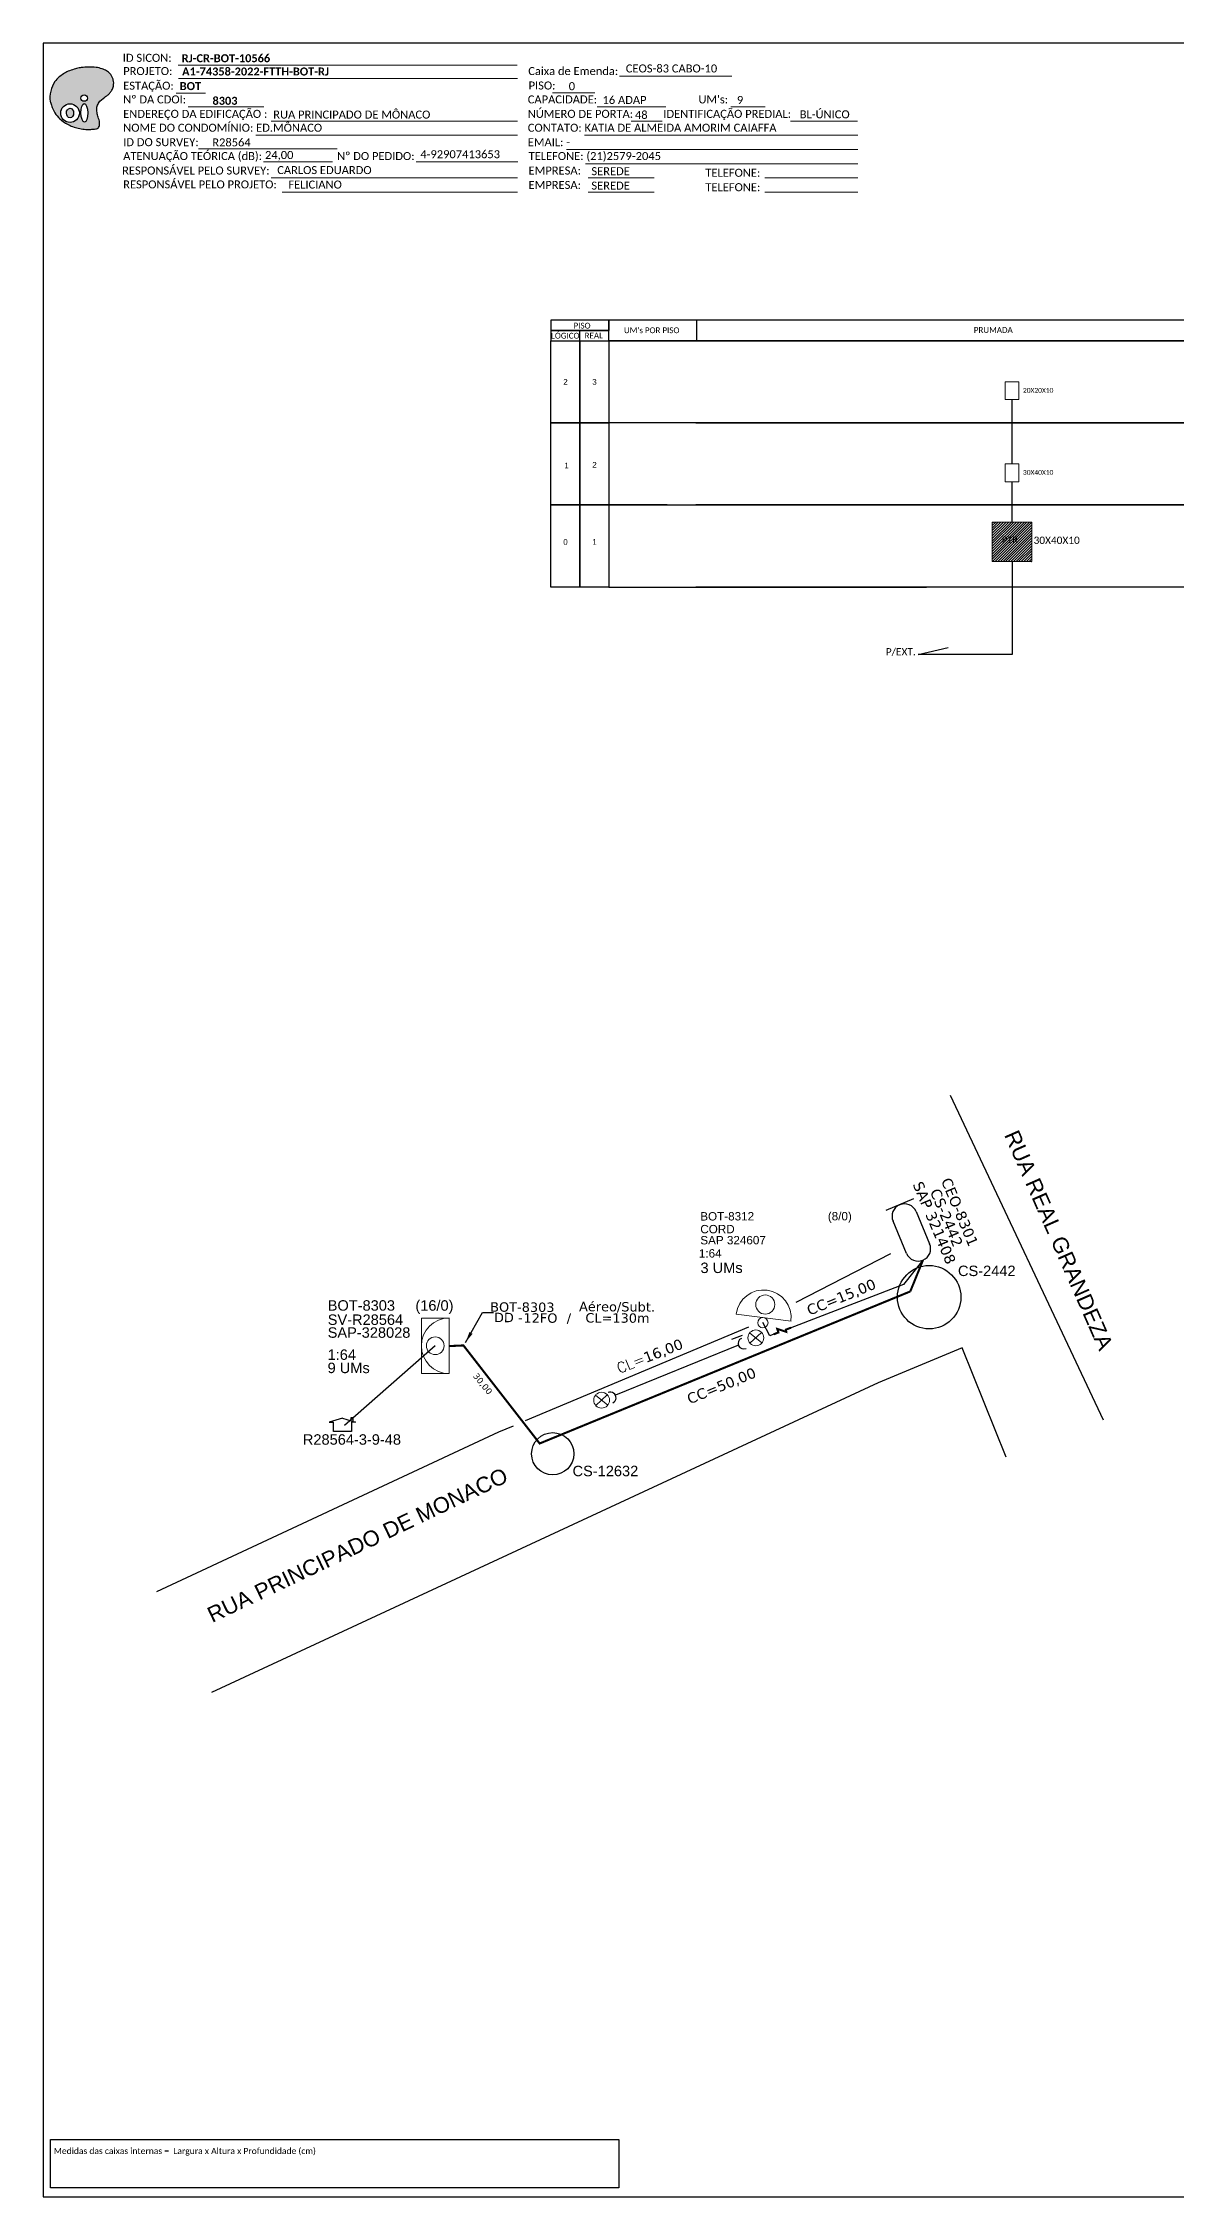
# Model space of a CAD drawing. Header units: metres. Extents: x -24 to 817, y -10 to 584.
# Drawn here: x -24 to 289, y -10 to 584 of the extents above; entities that cross this region are included whole.
import ezdxf
from ezdxf.enums import TextEntityAlignment as Align

# ---------------------------------------------------------------- set-up
doc = ezdxf.new("R2010")
doc.units = ezdxf.units.M
doc.linetypes.add('PHANTOM2', pattern=[1.25, 0.625, -0.125, 0.125, -0.125, 0.125, -0.125])
for name, color, linetype, lineweight in [('10.4-Postes', 1, 'Continuous', 0), ("20.0-LEGENDA DOS CDO'S", 1, 'Continuous', 0), ('20.1-CDO_INTERIOR', 1, 'Continuous', 0), ('20.2-CDO_POSTE', 1, 'Continuous', 5), ('20.6-CORDOALHA_SUPORTE', 7, 'Continuous', 25), ('CORDOALHA_SUPORTE', 7, 'Continuous', 25)]:
    doc.layers.add(name, color=color, linetype=linetype, lineweight=lineweight)
for name, color, linetype in [('20.4-CEOS', 1, 'Continuous'), ('20.5-CEO', 1, 'Continuous'), ('CAP a instalar', 1, 'Continuous'), ('celulas gpon', 7, 'Continuous'), ('label_cabos', 7, 'Continuous'), ('Legenda', 1, 'Continuous'), ('locais', 5, 'Continuous'), ('locais legendas', 7, 'Continuous'), ('Quadra', 98, 'Continuous'), ('Segmento Logradouro Texto', 7, 'Continuous'), ('Subida Lateral', 5, 'Continuous'), ('surveys', 7, 'Continuous'), ('surveys legendas', 7, 'Continuous')]:
    doc.layers.add(name, color=color, linetype=linetype)
doc.layers.add('DROP DE CLIENTE', color=140, linetype='Continuous', plot=False)
doc.layers.add('EXTRA', color=50, linetype='Continuous', plot=False)
doc.styles.add('ARIAL', font='arial.ttf')
doc.styles.add('DIGICADE', font='arial.ttf')
doc.styles.add('ROMANS', font='romans.shx')
doc.styles.add('siredit', font='verdana.ttf')
doc.styles.get("Standard").update_dxf_attribs({"font": 'arial.ttf'})
doc.styles.add('WMF-Calibri0', font='calibri.ttf')
doc.styles.add('WMF-Calibri1', font='calibrib.ttf')
doc.linetypes.add('FENCELINE1', pattern='A,0.25,-0.1,[133,ltypeshp.shx,S=0.1,R=0,X=-0.1,Y=0],-0.1,1', length=1.45)
doc.dimstyles.new('CC', dxfattribs={"dimtxt": 1, "dimasz": 2, "dimexe": 0.18, "dimexo": 0.0625, "dimgap": 0.09, "dimtad": 0, "dimdec": 0, "dimrnd": 1, "dimzin": 0, "dimdsep": 46, "dimtxsty": 'siredit', "dimblk": 'NONE', "dimcen": 0, "dimse1": 1, "dimse2": 1, "dimsd1": 1, "dimsd2": 1, "dimclrt": 7, "dimadec": 0, "dimazin": 0, "dimtfac": 1, "dimtdec": 0, "dimtofl": 0, "dimtmove": 0, "dimatfit": 3, "dimfxl": 0, "dimtolj": 1, "dimtzin": 0, "dimarcsym": 0})
pattern_1 = [(45, (360.5351, 448.44473), (-0.3592102, 0.3592102), [])]

# ---------------------------------------------------------------- blocks, each defined once
blk = doc.blocks.new('OI')
h = blk.add_hatch(color=40)
edge = h.paths.add_edge_path()
edge.add_spline(control_points=[(4.35, -0.67), (3.92, -0.99), (3.26, -1.5), (2.81, -2.59), (2.9, -3.5), (3.06, -4.27), (3.31, -4.85), (3.37, -5.39), (3.4, -5.88), (3.2, -6.4), (2.54, -6.61), (1.65, -6.63), (0.55, -6.67), (-0.56, -6.42), (-1.61, -6.14), (-2.77, -5.61), (-3.92, -4.77), (-4.89, -3.7), (-5.34, -2.65), (-5.6, -1.94), (-5.85, -0.96), (-5.71, 0.47), (-5.1, 2.02), (-4.14, 3.02), (-3.3, 3.61), (-2.37, 4.16), (-1.36, 4.44), (-0.56, 4.7), (0.79, 4.85), (2.24, 4.97), (3.79, 4.57), (4.67, 4.21), (5.44, 3.65), (5.76, 2.99), (6.03, 2.21), (6.01, 1.46), (5.72, 0.64), (5.31, 0.08), (4.88, -0.38), (4.51, -0.55), (4.35, -0.67)], knot_values=[0, 0, 0, 0, 1.60434, 2.417191, 3.427595, 4.282808, 4.776746, 5.304182, 5.888771, 6.258406, 6.858137, 7.79129, 8.986195, 10.124242, 11.187857, 12.242908, 13.953784, 15.414161, 16.515391, 17.349188, 17.675853, 19.552021, 21.515531, 22.568638, 23.63245, 24.621084, 25.782718, 26.745347, 27.142653, 29.870543, 31.004649, 31.921532, 32.709589, 33.801391, 34.042471, 35.192333, 35.971461, 36.628871, 37.254359, 37.836911, 37.836911, 37.836911, 37.836911], degree=3, periodic=0)
h.paths.add_polyline_path([(1.13, -0.87, -1), (-0.04, -0.87, -1)], flags=16)
edge = h.paths.add_edge_path(flags=16)
edge.add_ellipse((0.56, -3.59), major_axis=(-0.02, 1.71), ratio=0.361305, start_angle=0, end_angle=360)
h.paths.add_polyline_path([(-0.36, -3.62, -1), (-3.8, -3.62, -1)], flags=16)
edge = h.paths.add_edge_path(flags=0)
edge.add_ellipse((-2.08, -3.62), major_axis=(0, 0.885), ratio=0.758294, start_angle=0, end_angle=360)
at = {"color": 40}
for centre, radius in [((-2.08, -3.62), 1.72), ((0.54, -0.87), 0.587)]:
    blk.add_circle(centre, radius, dxfattribs=at)
blk.add_ellipse((-2.08, -3.62), major_axis=(0, 0.885), ratio=0.758294, start_param=-3.141592653589792, end_param=3.141592653589792, dxfattribs=at)
blk.add_ellipse((0.56, -3.59), major_axis=(-0.02, 1.71), ratio=0.361305, dxfattribs=at)
at = {"color": 40, "start_tangent": (-0.800898, -0.598801), "end_tangent": (-0.800898, -0.598801)}
blk.add_spline([(4.35, -0.67), (3.2, -1.78), (2.9, -2.54), (2.92, -3.55), (3.12, -4.38), (3.28, -4.85), (3.37, -5.37), (3.35, -5.95), (3.2, -6.29), (2.66, -6.55), (1.73, -6.63), (0.54, -6.62), (-0.58, -6.41), (-1.6, -6.11), (-2.56, -5.67), (-3.95, -4.67), (-4.89, -3.56), (-5.37, -2.56), (-5.64, -1.78), (-5.72, -1.46), (-5.63, 0.42), (-4.84, 2.22), (-4.13, 2.99), (-3.27, 3.62), (-2.4, 4.09), (-1.3, 4.47), (-0.37, 4.72), (0.02, 4.77), (2.75, 4.8), (3.85, 4.53), (4.69, 4.16), (5.31, 3.68), (5.85, 2.73), (5.93, 2.5), (5.94, 1.35), (5.67, 0.62), (5.29, 0.08), (4.84, -0.36), (4.35, -0.67)], degree=3, dxfattribs=at)
blk = doc.blocks.new('SURVEY_SURVEY')
for p, q in [((0, 0.0000127), (-0.0000126, 0.000009)), ((-0.0000126, 0.000009), (-0.0000086, 0.000009)), ((-0.0000086, 0), (-0.0000086, 0.000009)), ((0.0000086, 0), (-0.0000086, 0)), ((0, 0.0000127), (0.0000126, 0.000009)), ((0.0000084, 0.0000132), (0.0000098, 0.0000132)), ((0.0000084, 0.0000103), (0.0000084, 0.0000132)), ((0.0000126, 0.000009), (0.0000086, 0.000009)), ((0.0000086, 0.000009), (0.0000086, 0)), ((0.0000098, 0.0000132), (0.0000098, 0.0000099))]:
    blk.add_line(p, q)
blk = doc.blocks.new('MANHOLE_MS')
at = {"linetype": 'Continuous'}
blk.add_circle((-0.00000001, 0), 0.00001012, dxfattribs=at)
blk = doc.blocks.new('CDOI_CT_ESQ')
at = {"layer": '20.1-CDO_INTERIOR', "color": 0, "lineweight": 18}
blk.add_lwpolyline([(-2.12, -2.13), (-2.12, 2.12), (0, 2.12), (0.01, -2.13)], close=True, dxfattribs=at)
blk.add_circle((-1.06, 0), 0.68, dxfattribs=at)
blk.add_arc((0.01, 0), 2.13, 90.0276, 270.0276, dxfattribs=at)
at = {"layer": "20.0-LEGENDA DOS CDO'S", "color": 0, "style": 'ARIAL'}
for tag, p in [('CDO_N', (-9.3, 2.69)), ('SURVEY', (-9.3, 1.6)), ('SAP', (-9.3, 0.61)), ('1:XX', (-9.31, -1.08)), ('UMS', (-9.31, -2.09))]:
    blk.add_attdef(tag, p, '', height=0.68, rotation=359.9724, dxfattribs=at)
blk.add_attdef('FIBRAS_UTILIZADAS', text='', height=0.68, rotation=359.9724, dxfattribs=at).set_placement((-1.59, 2.69), align=Align.CENTER)
blk = doc.blocks.new('POLE_POLE')
at = {"layer": '10.4-Postes', "color": 1, "linetype": 'PHANTOM2'}
for points in [[(-0.0000081, 0.0000105), (0.0000076, -0.0000022)], [(0.0000071, 0.000011), (-0.0000076, -0.0000027)]]:
    blk.add_lwpolyline(points, dxfattribs=at)
at = {"layer": '10.4-Postes', "color": 1}
blk.add_circle((-0.0000002, 0.0000042), 0.0000101, dxfattribs=at)
blk = doc.blocks.new('CDOE_CT_POST_DESENHO')
at = {"color": 0}
blk.add_line((2.14, 0.39), (-2.11, 0.39), dxfattribs=at)
for centre, radius in [((0.01, 1.4), 0.733), ((0.01, 0), 0.393)]:
    blk.add_circle(centre, radius, dxfattribs=at)
blk.add_arc((0.01, 0.39), 2.12, 0, 180, dxfattribs=at)
blk = doc.blocks.new('Inst CORD ALUMINIO 4.8 MM 3F(sem recursos)')
at = {"color": 0, "lineweight": 0, "style": 'ROMANS'}
blk.add_attdef('FID', (-19.18, -2.21), '', height=1, dxfattribs=at)
blk.add_attdef('LANCE', text='', height=1, dxfattribs=at).set_placement((-0.54, -2.21), align=Align.RIGHT)
at = {"color": 0, "lineweight": 0, "style": 'ROMANS', "flags": 3}
for tag, p in [('FATOR', (-5.2, -4.44)), ('ID_ATIVIDADE', (-5.2, -6.67))]:
    blk.add_attdef(tag, p, '', height=1, dxfattribs=at)
at = {"layer": 'label_cabos', "color": 0, "style": 'siredit'}
blk.add_attdef('QTDE', (-0.54, -2.21), '', height=1, rotation=359.69, dxfattribs=at)
blk = doc.blocks.new('Inst CDOE-8 CAIXA DIST OPT CDOE 48F_8D C_SPL OPTAP')
at = {"layer": "20.0-LEGENDA DOS CDO'S", "color": 0}
for tag, p, style, flags in [('ID_ATIVIDADE', (0.12, 6.47), 'ARIAL', 3), ('FATOR', (7.92, 6.47), 'ARIAL', 1), ('QTDE', (0.23, -0.97), 'DIGICADE', 3)]:
    blk.add_attdef(tag, p, '', height=0.8, rotation=0.118, dxfattribs=dict(at, style=style, flags=flags))
at = {"layer": "20.0-LEGENDA DOS CDO'S", "color": 0, "style": 'ARIAL'}
for tag, p, height in [('CORDOALHA', (0.12, 4.02), 0.8), ('FID', (0.12, 5.25), 0.8), ('FIBRAS_UTILIZADAS', (2.38, 5.26), 0.8), ('1:XX', (-0.01, 1.7), 0.8), ('SAP', (0.12, 2.96), 0.8), ('UMS', (0.14, 0.22), 1)]:
    blk.add_attdef(tag, p, '', height=height, rotation=0.118, dxfattribs=at)
blk = doc.blocks.new('LEGENDA DOS CABOS')
at = {"layer": 'EXTRA', "style": 'siredit'}
for tag, p in [('ID', (4.6, 0.97)), ('XX', (9.03, 0.97))]:
    blk.add_attdef(tag, text='', height=0.48, rotation=359.69, dxfattribs=at).set_placement(p, align=Align.MIDDLE_CENTER)
at = {"layer": 'Legenda', "color": 7, "style": 'siredit'}
for tag, p in [('TIPO_CABO', (1.31, 0)), ('CABO', (4.69, -0.05)), ('/', (6.81, -0.05)), ('METROS', (10.03, -0.05))]:
    blk.add_attdef(tag, text='', height=0.8, rotation=359.69, dxfattribs=at).set_placement(p, align=Align.MIDDLE_CENTER)
blk = doc.blocks.new('_None')

msp = doc.modelspace()

# ---------------------------------------------------------------- hatches: boundary and pattern name
h = msp.add_hatch()
h.set_pattern_fill('ANSI31', color=1, scale=0.16, style=0)
h.set_pattern_definition(pattern_1)
h.paths.add_polyline_path([(248.95, 451.89), (238.03, 451.89), (238.03, 440.97), (248.95, 440.97)])
h.paths.add_polyline_path([(240.54, 445.69), (245.48, 445.69), (245.48, 448.39), (240.54, 448.39)], flags=24)
h = msp.add_hatch()
h.set_pattern_fill('ANSI31', color=1, scale=0.16, style=0)
h.set_pattern_definition(pattern_1)
h.paths.add_polyline_path([(248.95, 451.89), (238.03, 451.89), (238.03, 440.97), (248.95, 440.97)])
h.paths.add_polyline_path([(240.54, 445.69), (245.48, 445.69), (245.48, 448.39), (240.54, 448.39)], flags=24)

# ---------------------------------------------------------------- linework, layer by layer
for p, q in [((132.34, 507.54), (132.34, 507.54)), ((132.34, 507.54), (132.34, 504.69)), ((287.1, 507.54), (132.34, 507.54)), ((132.34, 507.54), (132.34, 507.54)), ((132.34, 507.54), (132.34, 504.69)), ((287.1, 507.54), (132.34, 507.54)), ((367.92, 507.54), (287.1, 507.54)), ((343.92, 501.85), (132.34, 501.85)), ((132.34, 501.85), (343.92, 501.85)), ((343.92, 501.85), (132.34, 501.85)), ((132.34, 501.85), (343.92, 501.85)), ((116.34, 479.22), (124.34, 479.22)), ((116.34, 456.59), (116.34, 479.22)), ((116.34, 479.22), (124.34, 479.22)), ((116.34, 456.59), (116.34, 479.22)), ((124.34, 479.22), (124.34, 456.59)), ((124.34, 479.22), (132.34, 479.22)), ((124.34, 456.59), (124.34, 479.22)), ((124.34, 479.22), (124.34, 456.59)), ((124.34, 479.22), (132.34, 479.22)), ((124.34, 456.59), (124.34, 479.22)), ((132.34, 479.22), (132.34, 456.59)), ((148.34, 479.22), (132.34, 479.22)), ((132.34, 479.22), (132.34, 456.59)), ((132.34, 479.22), (132.34, 456.59)), ((148.34, 479.22), (132.34, 479.22)), ((132.34, 479.22), (132.34, 456.59)), ((343.92, 479.22), (156.33, 479.22)), ((343.92, 479.22), (156.33, 479.22)), ((116.34, 456.59), (124.34, 456.59)), ((116.34, 433.95), (116.34, 456.59)), ((124.34, 456.59), (116.34, 456.59)), ((116.34, 456.59), (124.34, 456.59)), ((116.34, 433.95), (116.34, 456.59)), ((124.34, 456.59), (116.34, 456.59)), ((124.34, 456.59), (124.34, 433.95)), ((124.34, 456.59), (132.34, 456.59)), ((124.34, 433.95), (124.34, 456.59)), ((132.34, 456.59), (124.34, 456.59)), ((124.34, 456.59), (124.34, 433.95)), ((124.34, 456.59), (132.34, 456.59)), ((124.34, 433.95), (124.34, 456.59)), ((132.34, 456.59), (124.34, 456.59)), ((132.34, 456.59), (132.34, 433.95)), ((148.34, 456.59), (132.34, 456.59)), ((132.34, 456.59), (132.34, 433.95)), ((132.34, 456.59), (148.34, 456.59)), ((132.34, 456.59), (132.34, 433.95)), ((148.34, 456.59), (132.34, 456.59)), ((132.34, 456.59), (132.34, 433.95)), ((132.34, 456.59), (148.34, 456.59)), ((132.34, 433.95), (219.89, 433.95)), ((132.34, 433.95), (219.89, 433.95))]:
    msp.add_line(p, q)
at = {"color": 7}
msp.add_lwpolyline([(-23.71, -10.03), (817.29, -10.03), (817.29, 583.97), (-23.71, 583.97)], close=True, dxfattribs=at)
at = {"lineweight": 0}
for points in [[(13.53, 577.88), (107.04, 577.88)], [(13.64, 574.23), (107.15, 574.23)], [(116.74, 570.25), (128.41, 570.25)], [(135.26, 574.83), (166.19, 574.83)], [(13.01, 570.19), (21.07, 570.19)], [(129.11, 566.42), (148.04, 566.42)], [(34.94, 558.6), (107.15, 558.6)], [(39.14, 562.43), (107.15, 562.43)], [(125.56, 558.6), (200.92, 558.6)], [(19.14, 554.83), (57.35, 554.83)], [(120.59, 554.62), (200.92, 554.62)], [(125.86, 550.63), (200.92, 550.63)]]:
    msp.add_lwpolyline(points, dxfattribs=at)
at = {"color": 7, "lineweight": 0}
for points in [[(16.28, 566.42), (37.17, 566.42)], [(165.96, 566.42), (175.39, 566.42)], [(138.44, 562.43), (146.99, 562.43)], [(182.38, 562.43), (200.88, 562.43)], [(37.03, 551.18), (56.12, 551.18)], [(39.14, 546.8), (107.15, 546.8)], [(79.16, 551.18), (107.17, 551.18)], [(126.61, 546.8), (144.83, 546.8)], [(175.35, 546.8), (200.92, 546.8)], [(42.2, 542.82), (107.15, 542.82)], [(126.61, 542.82), (144.83, 542.82)], [(175.35, 542.82), (200.92, 542.82)]]:
    msp.add_lwpolyline(points, dxfattribs=at)
at = {"color": 0}
for points in [[(116.34, 504.69), (132.34, 504.69), (132.34, 507.54), (116.34, 507.54)], [(116.34, 504.69), (132.34, 504.69), (132.34, 507.54), (116.34, 507.54)], [(116.34, 501.85), (132.34, 501.85), (132.34, 504.69), (116.34, 504.69)], [(116.34, 501.85), (132.34, 501.85), (132.34, 504.69), (116.34, 504.69)], [(-21.7, 5.82), (135.04, 5.82), (135.04, -7.53), (-21.7, -7.53)]]:
    msp.add_lwpolyline(points, close=True, dxfattribs=at)
for points in [[(156.57, 501.85), (156.57, 507.54)], [(156.57, 501.85), (156.57, 507.54)], [(124.34, 501.85), (124.34, 504.69)], [(124.34, 501.85), (124.34, 504.69)], [(156.33, 479.22), (148.34, 479.22)], [(156.33, 479.22), (148.34, 479.22)], [(156.33, 479.22), (343.92, 479.22), (343.92, 456.59), (156.33, 456.59)], [(156.33, 479.22), (343.92, 479.22), (343.92, 456.59), (156.33, 456.59)], [(148.34, 456.59), (156.33, 456.59)], [(148.34, 456.59), (156.33, 456.59)], [(156.33, 456.59), (343.92, 456.59), (343.92, 433.95), (156.33, 433.95)], [(156.33, 456.59), (343.92, 456.59), (343.92, 433.95), (156.33, 433.95)], [(132.34, 433.95), (116.34, 433.95)], [(183.91, 236.69), (210.03, 250.16)]]:
    msp.add_lwpolyline(points)
for points in [[(116.34, 501.85), (124.34, 501.85), (124.34, 479.22), (116.34, 479.22)], [(116.34, 501.85), (124.34, 501.85), (124.34, 479.22), (116.34, 479.22)], [(124.34, 501.85), (132.34, 501.85), (132.34, 479.22), (124.34, 479.22)], [(124.34, 501.85), (132.34, 501.85), (132.34, 479.22), (124.34, 479.22)]]:
    msp.add_lwpolyline(points, close=True)
at = {"color": 0, "lineweight": 0}
for points in [[(241.6, 490.53), (245.37, 490.53), (245.37, 485.63), (241.6, 485.63)], [(241.6, 467.9), (245.37, 467.9), (245.37, 462.99), (241.6, 462.99)]]:
    msp.add_lwpolyline(points, close=True, dxfattribs=at)
at = {"color": 3}
for points in [[(243.49, 467.9), (243.49, 485.63)], [(243.49, 451.89), (243.49, 462.99)], [(243.49, 440.97), (243.49, 415.34), (217.6, 415.34), (225.91, 417.29)]]:
    msp.add_lwpolyline(points, dxfattribs=at)
at = {"color": 1, "lineweight": 0}
msp.add_lwpolyline([(248.95, 451.89), (238.03, 451.89), (238.03, 440.97), (248.95, 440.97)], close=True, dxfattribs=at)
msp.add_lwpolyline([(248.95, 451.89), (238.03, 451.89), (238.03, 440.97), (248.95, 440.97)], close=True, dxfattribs=at)
at = {"layer": '20.5-CEO', "color": 5}
for p, q in [((216.34, 265.19), (208.67, 261.97)), ((217.02, 261.74), (220.76, 252.83)), ((214.4, 250.16), (210.66, 259.07))]:
    msp.add_line(p, q, dxfattribs=at)
for centre, start, end in [((213.84, 260.41), 22.77808, 202.77808), ((217.58, 251.49), 202.77808, 22.77808)]:
    msp.add_arc(centre, 3.45, start, end, dxfattribs=at)
at = {"layer": 'CAP a instalar', "color": 7, "linetype": 'FENCELINE1', "ltscale": 50}
for p, q in [((218.92, 248.31), (213.52, 241.58)), ((213.52, 241.58), (181.13, 229.13)), ((176.73, 227.44), (174.78, 231.08)), ((177.77, 227.87), (176.73, 227.44))]:
    msp.add_line(p, q, dxfattribs=at)
at = {"layer": 'CAP a instalar', "color": 10, "ltscale": 50, "const_width": 0.576}
for points in [[(215.42, 239.69), (218.92, 248.31)], [(88.26, 224.62), (92.2, 224.8), (113.22, 197.76), (215.42, 239.69)]]:
    msp.add_lwpolyline(points, dxfattribs=at)
at = {"layer": 'CORDOALHA_SUPORTE'}
msp.add_line((168.03, 224.86), (134.14, 211.04), dxfattribs=at)
for centre, start, end in [((169.49, 225.36), 114.9978, 294.9978), ((132.74, 210.39), 294.9978, 114.9978)]:
    msp.add_arc(centre, 1.54, start, end, dxfattribs=at)
at = {"layer": 'DROP DE CLIENTE', "color": 4}
msp.add_lwpolyline([(84.43, 224.7), (59.39, 202.71)], dxfattribs=at)
at = {"layer": 'Quadra', "color": 7}
for points in [[(226.42, 293.86), (268.65, 204.3)], [(109.3, 204.1), (170.88, 229.95)], [(241.84, 194), (229.75, 224.17), (206.52, 214.44)], [(206.52, 214.44), (22.72, 129.11)], [(101.92, 200.97), (106.03, 202.59)], [(7.69, 156.91), (101.92, 200.97)]]:
    msp.add_lwpolyline(points, dxfattribs=at)
at = {"layer": 'Quadra'}
msp.add_lwpolyline([(166.23, 226.49), (169.11, 227.63)], dxfattribs=at)
at = {"layer": 'Subida Lateral', "color": 5, "const_width": 0.576}
msp.add_lwpolyline([(177.77, 227.87), (179.05, 228.37), (178.74, 229.37), (181.22, 228.54), (181.12, 229.15), (182.54, 229.71)], dxfattribs=at)

# ---------------------------------------------------------------- block references
at = {"color": 7, "xscale": 1.494060215586407, "yscale": 1.494060215586407, "zscale": 1.494060215586407, "rotation": 0.1532896023948994}
msp.add_blockref('OI', (-13.19, 570.08), dxfattribs=at)
at = {"color": 0, "lineweight": 0}
ref = msp.add_blockref('Inst CORD ALUMINIO 4.8 MM 3F(sem recursos)', (141.62, 226.44), dxfattribs=dict(at, xscale=2.879999999967783, yscale=2.880000000137037, zscale=2.88, rotation=21.77449925024905))
ref.add_attrib('QTDE', '16,00', (142.55, 219.94), dxfattribs={"layer": '20.6-CORDOALHA_SUPORTE', "color": 0, "height": 2.88, "rotation": 21.46451, "style": 'siredit'})
ref.add_attrib('LANCE', 'CL=', dxfattribs={"layer": '20.6-CORDOALHA_SUPORTE', "color": 0, "lineweight": 0, "height": 2.88, "rotation": 21.7745, "style": 'ROMANS'}).set_placement((142.55, 219.94), align=Align.RIGHT)
at = {"layer": "20.0-LEGENDA DOS CDO'S", "color": 7, "lineweight": 0}
ref = msp.add_blockref('Inst CDOE-8 CAIXA DIST OPT CDOE 48F_8D C_SPL OPTAP', (157.17, 244.14), dxfattribs=dict(at, xscale=2.88, yscale=2.88, zscale=2.88))
ref.add_attrib('FID', 'BOT-8312', (157.51, 259.25), dxfattribs={"color": 0, "height": 2.304, "rotation": 0.11799, "style": 'ARIAL'})
ref.add_attrib('CORDOALHA', 'CORD', (157.52, 255.72), dxfattribs={"color": 0, "height": 2.304, "rotation": 0.11799, "style": 'ARIAL'})
ref.add_attrib('SAP', 'SAP 324607', (157.52, 252.66), dxfattribs={"color": 0, "height": 2.304, "rotation": 0.11799, "style": 'ARIAL'})
ref.add_attrib('1:XX', '1:64', (157.13, 249.03), dxfattribs={"color": 0, "height": 2.304, "rotation": 0.11799, "style": 'ARIAL'})
ref.add_attrib('UMS', '3 UMs', (157.57, 244.76), dxfattribs={"color": 0, "height": 2.88, "rotation": 0.11799, "style": 'ARIAL'})
ref.add_attrib('FIBRAS_UTILIZADAS', '(8/0)', dxfattribs={"color": 0, "height": 2.304, "rotation": 0.11799, "style": 'ARIAL'}).set_placement((195.99, 259.3), align=Align.CENTER)
at = {"layer": '20.1-CDO_INTERIOR', "color": 1}
ref = msp.add_blockref('CDOI_CT_ESQ', (88.24, 224.71), dxfattribs=dict(at, xscale=3.6, yscale=3.6, zscale=3.6))
ref.add_attrib('CDO_N', 'BOT-8303', (54.77, 234.39), dxfattribs={"layer": "20.0-LEGENDA DOS CDO'S", "color": 1, "height": 2.88, "rotation": 359.97241, "style": 'ARIAL'})
ref.add_attrib('FIBRAS_UTILIZADAS', '   (16/0)', dxfattribs={"layer": "20.0-LEGENDA DOS CDO'S", "color": 1, "height": 2.88, "rotation": 359.97241, "style": 'ARIAL'}).set_placement((82.53, 234.38), align=Align.CENTER)
ref.add_attrib('SURVEY', 'SV-R28564', (54.78, 230.47), dxfattribs={"layer": "20.0-LEGENDA DOS CDO'S", "color": 1, "height": 2.88, "rotation": 359.97241, "style": 'ARIAL'})
ref.add_attrib('SAP', 'SAP-328028', (54.76, 226.92), dxfattribs={"layer": "20.0-LEGENDA DOS CDO'S", "color": 1, "height": 2.88, "rotation": 359.97241, "style": 'ARIAL'})
ref.add_attrib('1:XX', '1:64', (54.74, 220.82), dxfattribs={"layer": "20.0-LEGENDA DOS CDO'S", "color": 1, "height": 2.88, "rotation": 359.97241, "style": 'ARIAL'})
ref.add_attrib('UMS', '9 UMs', (54.74, 217.17), dxfattribs={"layer": "20.0-LEGENDA DOS CDO'S", "color": 1, "height": 2.88, "rotation": 359.97241, "style": 'ARIAL'})
at = {"layer": '20.2-CDO_POSTE', "color": 7, "xscale": -3.60000000063994, "yscale": -3.599999999810173, "zscale": -3.6, "rotation": 172.511628999299}
msp.add_blockref('CDOE_CT_POST_DESENHO', (174.74, 231.08), dxfattribs=at)
at = {"layer": 'label_cabos', "color": 0, "lineweight": 0}
ref = msp.add_blockref('LEGENDA DOS CABOS', (97.46, 231.14), dxfattribs=dict(at, xscale=2.592000000000016, yscale=2.592000000000016, zscale=2.592000000000016))
ref.add_attrib('ID', 'BOT-8303', dxfattribs={"color": 0, "height": 2.592, "rotation": 359.69001, "style": 'siredit'}).set_placement((108.45, 235.37), align=Align.MIDDLE_CENTER)
ref.add_attrib('CABO', '12FO', dxfattribs={"color": 0, "height": 2.592, "rotation": 359.69001, "style": 'siredit'}).set_placement((113.44, 232.37), align=Align.MIDDLE_CENTER)
ref.add_attrib('METROS', 'CL=130m', dxfattribs={"color": 0, "height": 2.592, "rotation": 359.69001, "style": 'siredit'}).set_placement((134.68, 232.37), align=Align.MIDDLE_CENTER)
ref.add_attrib('XX', 'Aéreo/Subt.', dxfattribs={"color": 0, "height": 2.592, "rotation": 359.69001, "style": 'siredit'}).set_placement((134.55, 235.48), align=Align.MIDDLE_CENTER)
ref.add_attrib('/', '/', dxfattribs={"color": 0, "height": 2.59, "rotation": 359.69001, "style": 'siredit'}).set_placement((121.29, 232.37), align=Align.MIDDLE_CENTER)
ref.add_attrib('TIPO_CABO', 'DD -', dxfattribs={"color": 0, "height": 2.592, "rotation": 359.69001, "style": 'siredit'}).set_placement((104.57, 232.5), align=Align.MIDDLE_CENTER)
at = {"layer": 'locais', "color": 30}
for p, xscale, yscale, zscale in [((220.63, 238.1), 864000.0000000002, 864000, 864000), ((116.83, 194.92), 576000, 576000, 576000)]:
    msp.add_blockref('MANHOLE_MS', p, dxfattribs=dict(at, xscale=xscale, yscale=yscale, zscale=zscale))
at = {"layer": 'locais', "color": 10, "xscale": 216000, "yscale": 216000, "zscale": 216000}
for p in [(172.86, 225.97), (130.34, 208.78)]:
    msp.add_blockref('POLE_POLE', p, dxfattribs=at)
at = {"layer": 'surveys', "color": 255, "xscale": 288000, "yscale": 288000, "zscale": 288000}
msp.add_blockref('SURVEY_SURVEY', (58.85, 201.08), dxfattribs=at)

# ---------------------------------------------------------------- texts
at = {"lineweight": 0, "style": 'WMF-Calibri0'}
for s, height, p in [('ID SICON:', 2.206, (-1.73, 578.8)), ('PROJETO:', 2.206, (-1.62, 575.15)), ('Caixa de Emenda:', 2.2064, (110.08, 575.15)), ('ESTAÇÃO:', 2.206, (-1.62, 571.11)), ('PISO:', 2.206, (110.17, 571.17)), ('ENDEREÇO DA EDIFICAÇÃO :', 2.2064, (-1.62, 563.35)), ('CAPACIDADE:', 2.2064, (109.94, 567.33)), ('NOME DO CONDOMÍNIO: ED.MÔNACO', 2.2064, (-1.62, 559.52)), ('CONTATO: KATIA DE ALMEIDA AMORIM CAIAFFA', 2.2064, (109.94, 559.52)), ('ATENUAÇÃO TEÓRICA (dB):', 2.2064, (-1.62, 551.71)), ('ID DO SURVEY:', 2.2064, (-1.62, 555.54)), ('R28564', 2.206, (22.95, 555.48)), ('24,00', 2.206, (37.49, 552)), ('EMAIL: -', 2.206, (109.94, 555.54)), ('TELEFONE: (21)2579-2045', 2.2064, (110.17, 551.71))]:
    msp.add_text(s, height=height, dxfattribs=at).set_placement(p)
for s, height, style, p in [('A1-74358-2022-FTTH-BOT-RJ', 2.2064, 'WMF-Calibri1', (14.62, 575.03)), ('RJ-CR-BOT-10566  ', 2.2064, 'WMF-Calibri1', (14.51, 578.69)), ('CEOS-83 CABO-10', 2.2064, 'WMF-Calibri0', (136.98, 575.87)), ('BOT', 2.206, 'WMF-Calibri1', (13.98, 571)), ('0', 2.21, 'WMF-Calibri0', (121.24, 570.98)), ('RUA PRINCIPADO DE MÔNACO ', 2.2064, 'WMF-Calibri0', (39.76, 563.15)), ('16 ADAP', 2.206, 'WMF-Calibri0', (130.56, 567.18)), ('20X20X10', 1.319, 'WMF-Calibri0', (246.49, 487.54)), ('30X40X10', 1.319, 'WMF-Calibri0', (246.49, 464.91)), ('PTR', 1.802, 'WMF-Calibri0', (240.73, 446.09)), ('PTR', 1.802, 'WMF-Calibri0', (240.73, 446.09)), ('30X40X10', 2.004, 'WMF-Calibri0', (249.42, 445.85)), ('P/EXT.', 2.004, 'WMF-Calibri0', (208.66, 415.1))]:
    msp.add_text(s, height=height, dxfattribs=dict(style=style)).set_placement(p)
at = {"color": 7, "lineweight": 0, "style": 'WMF-Calibri0'}
for s, height, p in [('Nº DA CDOI:', 2.2064, (-1.62, 567.33)), ('NÚMERO DE PORTA:', 2.2064, (109.94, 563.35)), ('IDENTIFICAÇÃO PREDIAL:', 2.2064, (147.32, 563.35)), ("UM's:", 2.206, (157.01, 567.33)), ('Nº DO PEDIDO:', 2.2064, (57.36, 551.71)), ('RESPONSÁVEL PELO SURVEY:', 2.2064, (-1.92, 547.72)), ('RESPONSÁVEL PELO PROJETO:', 2.2064, (-1.62, 543.89)), ('CARLOS EDUARDO', 2.2064, (40.86, 547.84)), ('EMPRESA:', 2.206, (110.17, 547.72)), ('TELEFONE:', 2.206, (158.91, 547.1)), ('FELICIANO', 2.206, (43.92, 543.85)), ('EMPRESA:', 2.206, (110.17, 543.74)), ('TELEFONE:  ', 2.2064, (158.91, 543.12))]:
    msp.add_text(s, height=height, dxfattribs=at).set_placement(p)
at = {"color": 7, "style": 'WMF-Calibri1'}
msp.add_text('8303', height=2.206, dxfattribs=at).set_placement((26.45, 566.95), align=Align.CENTER)
at = {"color": 7, "style": 'WMF-Calibri0'}
for s, height, p in [('48', 2.206, (139.5, 563.06)), ('9', 2.21, (167.62, 567.15)), ('BL-ÚNICO', 2.206, (184.93, 563.22)), ('4-92907413653', 2.2064, (80.32, 552.21)), ('SEREDE', 2.206, (127.48, 547.54)), ('SEREDE', 2.206, (127.48, 543.56))]:
    msp.add_text(s, height=height, dxfattribs=at).set_placement(p)
at = {"color": 0, "style": 'WMF-Calibri0'}
for s, height, p in [('     PISO', 1.59, (119.77, 505.25)), ('     PISO', 1.59, (119.77, 505.25)), ("UM's POR PISO", 1.5898, (136.46, 503.97)), ("UM's POR PISO", 1.5898, (136.46, 503.97)), ('PRUMADA', 1.59, (232.94, 504.05)), ('PRUMADA', 1.59, (232.94, 504.05)), ('  LÓGICO', 1.59, (115.25, 502.47)), ('  LÓGICO', 1.59, (115.25, 502.47)), ('    REAL', 1.59, (123.38, 502.5)), ('    REAL', 1.59, (123.38, 502.5))]:
    msp.add_text(s, height=height, dxfattribs=at).set_placement(p)
at = {"insert": (-20.77, 3.49), "char_height": 1.69, "width": 156.1458, "attachment_point": 1, "style": 'WMF-Calibri0'}
msp.add_mtext('Medidas das caixas internas =  Largura x Altura x Profundidade (cm)', dxfattribs=at)
at = {"style": 'ARIAL', "flags": 12}
for tag, p in [('2', (120.34, 490.53)), ('2', (120.34, 490.53)), ('3', (128.34, 490.53)), ('1', (120.66, 467.46)), ('1', (120.66, 467.46)), ('2', (128.34, 467.66)), ('0', (120.34, 446.4)), ('0', (120.34, 446.4)), ('1', (128.34, 446.4))]:
    msp.add_attdef(tag, text='XX', height=1.59, dxfattribs=at).set_placement(p, align=Align.MIDDLE_CENTER)
at = {"layer": '20.4-CEOS', "color": 5, "style": 'siredit'}
msp.add_text('CEO-8301', height=2.908, rotation=292.77808, dxfattribs=at).set_placement((230.4, 262.16), align=Align.TOP_CENTER)
at = {"layer": '20.5-CEO', "color": 5, "style": 'siredit'}
for s, p in [('SAP 321408', (223.43, 259.19)), ('CS-2442', (226.77, 260.59))]:
    msp.add_text(s, height=2.92, rotation=292.77808, dxfattribs=at).set_placement(p, align=Align.TOP_CENTER)
at = {"layer": 'celulas gpon', "style": 'siredit'}
for s, height, rotation, p in [('CC=15,00', 2.88, 22.26449, (187.62, 233)), ('30,00', 1.728, 308.95281, (94.73, 216.33)), ('CC=50,00', 2.88, 22.26449, (154.58, 208.54))]:
    msp.add_text(s, height=height, rotation=rotation, dxfattribs=at).set_placement(p)
at = {"layer": 'locais legendas', "color": 170}
for s, p in [('CS-2442', (228.57, 243.93)), ('CS-12632', (122.29, 188.73))]:
    msp.add_text(s, height=2.88, dxfattribs=at).set_placement(p)
at = {"layer": 'Segmento Logradouro Texto', "linetype": 'Continuous', "char_height": 4.32, "width": 96.2576, "attachment_point": 1, "style": 'DIGICADE'}
for s, insert, rotation in [('\\o\\l\\fArial|b0|i0|c0|p34;\\T1.0000000000;\\W1.0000000000;RUA REAL GRANDEZA', (245.18, 284.63), 293.73929), ('\\o\\l\\fArial|b0|i0|c0|p34;\\T1.0000000000;\\W1.0000000000;RUA PRINCIPADO DE MONACO', (21.06, 152.13), 25.53286)]:
    msp.add_mtext(s, dxfattribs=dict(at, insert=insert, rotation=rotation))
at = {"layer": 'surveys legendas', "color": 0}
msp.add_text('R28564-3-9-48', height=2.88, dxfattribs=at).set_placement((47.92, 197.42))

# ---------------------------------------------------------------- leaders
at = {"layer": 'label_cabos'}
msp.add_leader([(92.79, 225.64), (97.5, 233.86), (100.5, 233.87)], dimstyle='CC', override={"dimasz": 3, "dimgap": 0.09, "dimtad": 0}, dxfattribs=at)

doc.saveas('drawing.dxf')
